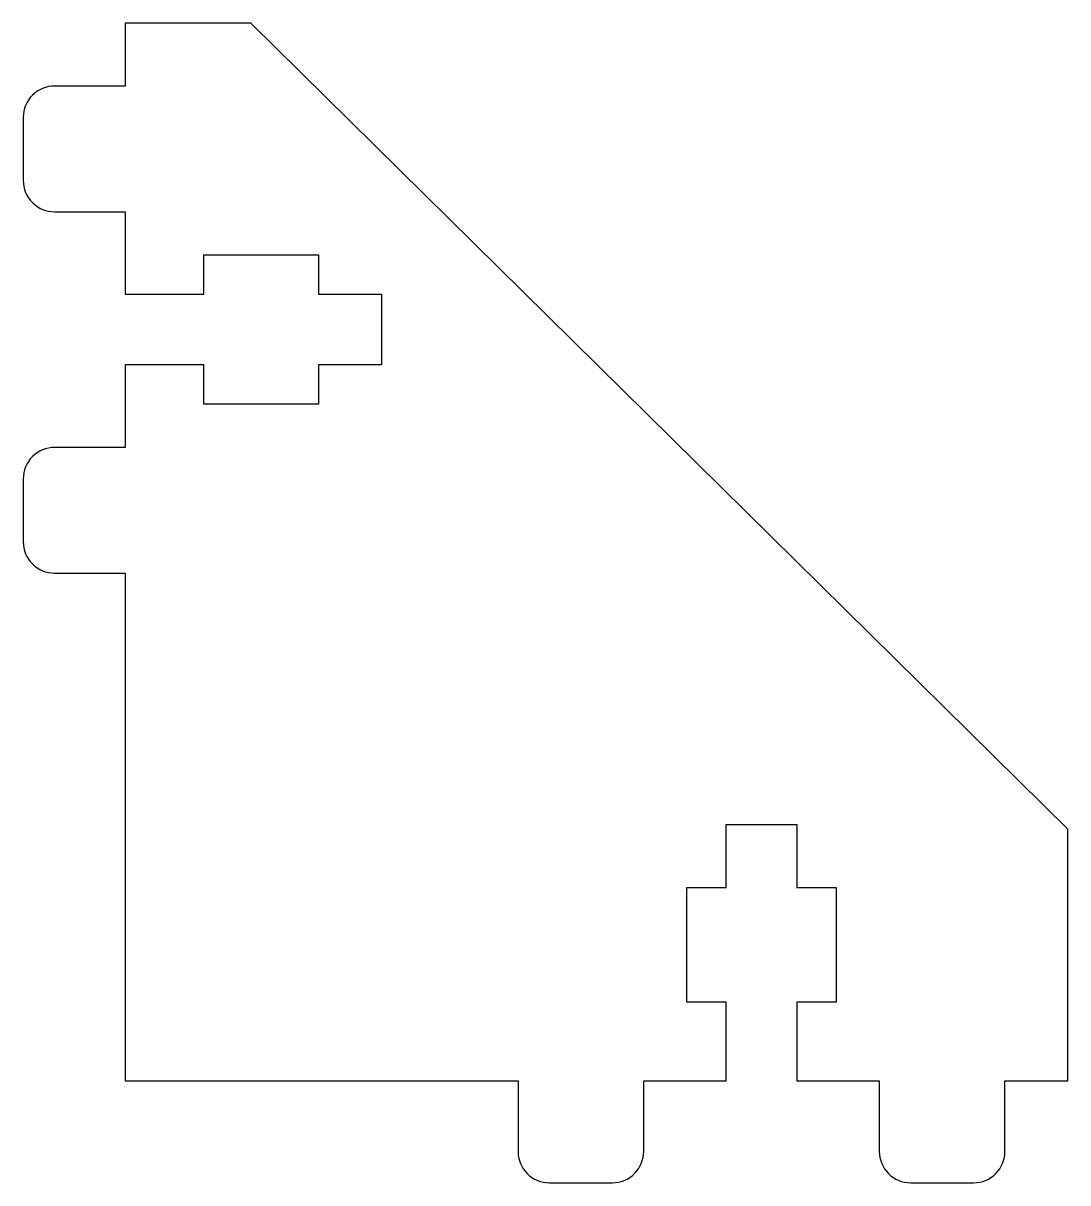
# Model space of a CAD drawing. Header units: millimetres. Extents: x -6.5 to 60, y -6.5 to 67.3.
import ezdxf

# ---------------------------------------------------------------- set-up
doc = ezdxf.new("R2010")
doc.units = ezdxf.units.MM

msp = doc.modelspace()

# ---------------------------------------------------------------- linework, layer by layer
msp.add_lwpolyline([(5, 45.55), (0, 45.55), (0, 40.3), (-4.5, 40.3, 0.414214), (-6.5, 38.3), (-6.5, 34.3, 0.414214), (-4.5, 32.3), (0, 32.3), (0, 0), (25, 0), (25, -4.5, 0.414214), (27, -6.5), (31, -6.5, 0.414214), (33, -4.5), (33, 0), (38.25, 0), (38.25, 5), (35.75, 5), (35.75, 12.3), (38.25, 12.3), (38.25, 16.3), (42.75, 16.3), (42.75, 12.3), (45.25, 12.3), (45.25, 5), (42.75, 5), (42.75, 0), (48, 0), (48, -4.5, 0.414214), (50, -6.5), (54, -6.5, 0.414214), (56, -4.5), (56, 0), (60, 0), (60, 16), (8, 67.3), (0, 67.3), (0, 63.3), (-4.5, 63.3, 0.414214), (-6.5, 61.3), (-6.5, 57.3, 0.414214), (-4.5, 55.3), (0, 55.3), (0, 50.05), (5, 50.05), (5, 52.55), (12.3, 52.55), (12.3, 50.05), (16.3, 50.05), (16.3, 45.55), (12.3, 45.55), (12.3, 43.05), (5, 43.05)], format="xyb", close=True)

doc.saveas('drawing.dxf')
